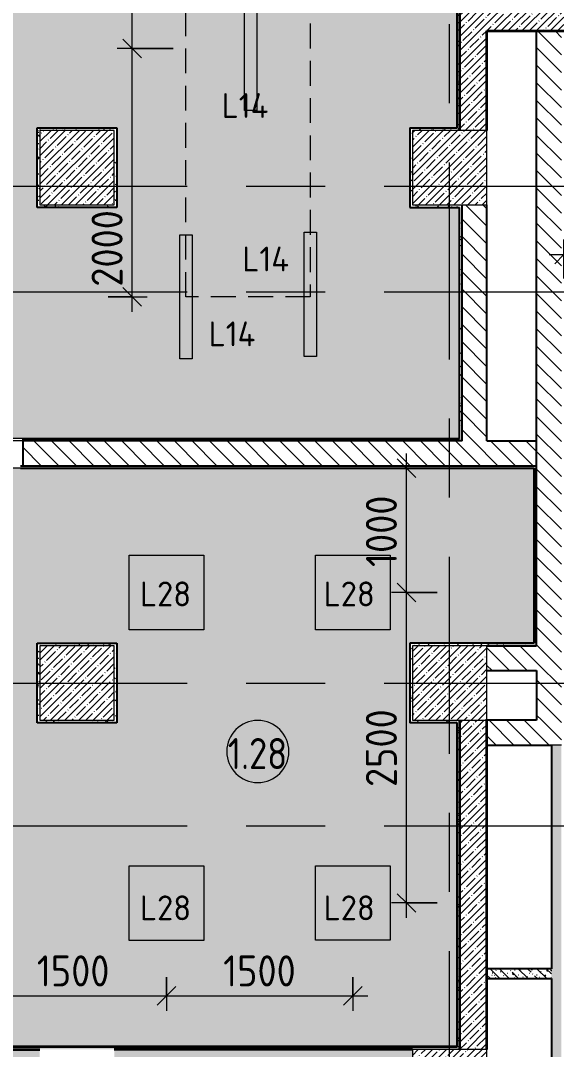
# Model space of a CAD drawing. Header units: millimetres. Extents: x -3377 to 186574, y -8553 to 29000.
# Drawn here: x 29855 to 34170, y 15200 to 23484 of the extents above; entities that cross this region are included whole.
import ezdxf

# ---------------------------------------------------------------- set-up
doc = ezdxf.new("R2010")
doc.units = ezdxf.units.MM
doc.linetypes.add('ADSK_Штрих_ш2 п1', pattern=[300, 200, -100])
doc.linetypes.add('Осевая', pattern=[3175, 635, -476.25, 1587.5, -476.25])
for name, color, linetype, lineweight in [('A-ANNO-DIMS', 7, 'Continuous', 9), ('A-ANNO-DIMS-100', 7, 'Continuous', 9), ('A-AREA-IDEN', 7, 'Continuous', 9), ('A-DETL-1', 7, 'ADSK_Штрих_ш2 п1', 9), ('A-WALL', 7, 'Continuous', 9), ('E-LITE-EQPM-IDEN', 7, 'Continuous', 9), ('I-WALL', 7, 'Continuous', 9), ('S-COLS', 7, 'Continuous', 9), ('Оси-2', 7, 'Осевая', 9)]:
    doc.layers.add(name, color=color, linetype=linetype, lineweight=lineweight)
for name, color, linetype, lineweight, true_color in [('A-ANNO-NOTE', 1, 'Continuous', 9, 0xff0000), ('A-CLNG-1', 7, 'Continuous', 9, 0xc0c0c0), ('A-WALL-1', 7, 'Continuous', 35, 0x3c3c3c), ('A-WALL-2', 7, 'Continuous', 25, 0x3c3c3c), ('A-WALL-FNSH-2', 7, 'Continuous', 13, 0x3c3c3c)]:
    doc.layers.add(name, color=color, linetype=linetype, lineweight=lineweight, true_color=true_color)
doc.layers.add('A-CLNG-PATT-1', color=7, linetype='Continuous', lineweight=9, transparency=1)
doc.styles.add('GOST Common', font='GOST_Common.ttf', dxfattribs={"width": 0.9, "height": 250})
doc.styles.add('GOST Common_1', font='GOST_Common.ttf', dxfattribs={"height": 200})
doc.styles.add('ISOCPEUR', font='isocpeur.ttf', dxfattribs={"width": 0.9, "height": 250})
doc.dimstyles.new('ISO-2_5_0_9К_БОЛЬШОЙ', dxfattribs={"dimscale": 304.8, "dimtxt": 248.995294, "dimasz": 0.492126, "dimexe": 0.393701, "dimexo": 0.984252, "dimgap": 0, "dimtad": 1, "dimdec": 0, "dimrnd": 10, "dimzin": 0, "dimdsep": 46, "dimtxsty": 'ISOCPEUR', "dimblk1": 'OBLIQUE', "dimblk2": 'OBLIQUE', "dimsah": 1, "dimcen": 0.09, "dimdle": 0.393701, "dimazin": 0, "dimtfac": 1, "dimtdec": 4, "dimtix": 1, "dimtmove": 0, "dimatfit": 3, "dimfxl": 1, "dimtvp": 1, "dimtolj": 1, "dimtzin": 0, "dimarcsym": 2})
doc.dimstyles.new('ISO-2_5_0_9К_БОЛЬШОЙ_1', dxfattribs={"dimscale": 304.8, "dimtxt": 248.995294, "dimasz": 0.492126, "dimexe": 0.393701, "dimexo": 0.984252, "dimgap": 0, "dimtad": 1, "dimdec": 0, "dimrnd": 10, "dimzin": 0, "dimdsep": 46, "dimtxsty": 'ISOCPEUR', "dimblk1": 'OBLIQUE', "dimblk2": 'OBLIQUE', "dimsah": 1, "dimcen": 0.09, "dimdle": 0.393701, "dimazin": 0, "dimtfac": 1, "dimtdec": 4, "dimtix": 1, "dimtmove": 2, "dimatfit": 3, "dimfxl": 1, "dimtvp": 1, "dimtolj": 1, "dimtzin": 0, "dimarcsym": 2})
pattern_1 = [(45, (0, 0), (-57.02463, 57.02463), []), (45, (57.025, 0), (-57.02463, 57.02463), [100.806, -20.161, 3.353, -16.808])]
pattern_2 = [(135, (0, 0), (-70.71068, -70.71068), [])]
pattern_3 = [(135, (0, 0), (-75.43415, -75.43415), [106.68, -17.78, 3.556, -17.78]), (135, (0, 75.39), (-75.43415, -75.43415), []), (50, (0, 0), (127.52922, -11.15758), [13.335, -146.685]), (355, (0, 0), (-24.66966, 133.74002), [10.668, -117.348]), (100.451, (10.63, -0.93), (102.85973, 122.58178), [11.333, -124.663]), (46.184, (0, 35.56), (189.75516, -29.43036), [20.002, -220.027]), (96.636, (15.81, 33.1), (166.1822, 173.1996), [17, -186.995]), (351.184, (0, 35.56), (166.1839, 173.1976), [16.002, -176.022]), (21, (17.78, 26.67), (106.13027, -71.58603), [13.335, -146.685]), (326, (17.78, 26.67), (43.26188, 128.93175), [10.668, -117.348]), (71.451, (26.62, 20.7), (149.39198, 57.34505), [11.333, -124.663]), (37.5, (0, 0), (2.16223, 59.18836), [3.353, -112.573, 3.353, -115.773, -117.793]), (37.5, (0, 0), (2.16223, 59.18836), [-235.052, 3.353, -114.44]), (7.5, (0, 0), (46.77386, 70.12615), [3.353, -64.567, 3.353, -109.906, -44.894]), (7.5, (0, 0), (46.77386, 70.12615), [-181.178, 3.353, -41.542]), (327.5, (-39.65, 0), (94.91367, -4.010093), [3.353, -41.097, 3.353, -135.331, -184.023]), (327.5, (-39.65, 0), (94.91367, -4.010093), [-183.134, 3.353, -180.67]), (317.5, (-57.43, 0), (103.69057, 17.79882), [3.353, -54.432, 3.353, -88.748, -130.683]), (317.5, (-57.43, 0), (103.69057, 17.79882), [-149.885, 3.353, -127.33])]
pattern_4 = [(0, (0, 0), (121.92, 30.48), [10.058, -81.382, 10.058, -81.382, -487.68]), (0, (0, 0), (121.92, 30.48), [-182.88, 10.058, -172.822, 10.058, -81.382, -213.36]), (0, (0, 0), (121.92, 30.48), [-457.2, 10.058, -50.902, 10.058, -142.342]), (120, (45.72, 15.24), (-87.356454, 90.345817), [10.058, -81.382, 10.058, -81.382, -487.68]), (120, (45.72, 15.24), (-87.356454, 90.345817), [-182.88, 10.058, -172.822, 10.058, -81.382, -213.36]), (120, (45.72, 15.24), (-87.356454, 90.345817), [-457.2, 10.058, -50.902, 10.058, -142.342]), (240, (60.96, 76.2), (-34.563546, -120.825817), [10.058, -81.382, 10.058, -81.382, -487.68]), (240, (60.96, 76.2), (-34.563546, -120.825817), [-182.88, 10.058, -172.822, 10.058, -81.382, -213.36]), (240, (60.96, 76.2), (-34.563546, -120.825817), [-457.2, 10.058, -50.902, 10.058, -142.342])]

# ---------------------------------------------------------------- blocks, each defined once
blk = doc.blocks.new('BSC_Колонна _Прямоугольная - 600х600-V17-План расстановки осветительного оборудования 1 этажа в осях 1-12')
at = {"layer": 'S-COLS'}
h = blk.add_hatch(dxfattribs=at)
h.set_pattern_fill('FP_29', color=256, style=0, pattern_type=2)
h.set_pattern_definition([(45, (-33310, -18150), (-57.02463, 57.02463), []), (45, (-33252.975, -18150), (-57.02463, 57.02463), [100.806, -20.161, 3.353, -16.808])])
h.paths.add_polyline_path([(300, -300), (300, 300), (-300, 300), (-300, -300), (80.5, -300)])
for p, q in [((300, 300), (-300, 300)), ((-300, 300), (-300, -300)), ((300, -300), (300, 300)), ((-300, -300), (300, -300))]:
    blk.add_line(p, q, dxfattribs=at)
blk = doc.blocks.new('BSC_Колонна _Прямоугольная - 600х600-V23-План расстановки осветительного оборудования 1 этажа в осях 1-12')
at = {"layer": 'S-COLS'}
h = blk.add_hatch(dxfattribs=at)
h.set_pattern_fill('FP_33', color=256, style=0, pattern_type=2)
h.set_pattern_definition([(45, (-33310, -14900), (-57.02463, 57.02463), []), (45, (-33252.975, -14900), (-57.02463, 57.02463), [100.806, -20.161, 3.353, -16.808])])
h.paths.add_polyline_path([(150.9, -300), (300, -300), (300, 300), (-300, 300), (-300, -300), (80.5, -300)])
for p, q in [((300, 300), (-300, 300)), ((-300, 300), (-300, -300)), ((300, -300), (300, 300)), ((-300, -300), (300, -300))]:
    blk.add_line(p, q, dxfattribs=at)
blk = doc.blocks.new('BSC_Колонна _Прямоугольная - 600х600-V29-План расстановки осветительного оборудования 1 этажа в осях 1-12')
at = {"layer": 'S-COLS'}
h = blk.add_hatch(dxfattribs=at)
h.set_pattern_fill('FP_42', color=256, style=0, pattern_type=2)
h.set_pattern_definition([(45, (-33310, -22300), (-57.02463, 57.02463), []), (45, (-33252.975, -22300), (-57.02463, 57.02463), [100.806, -20.161, 3.353, -16.808])])
h.paths.add_polyline_path([(-82.8, -300), (300, -300), (300, 300), (-300, 300), (-300, -300)])
for p, q in [((300, 300), (-300, 300)), ((-300, 300), (-300, -300)), ((300, -300), (300, 300)), ((-300, -300), (300, -300))]:
    blk.add_line(p, q, dxfattribs=at)
blk = doc.blocks.new('BSC_Колонна _Прямоугольная - 600х600-23728797-План расстановки осветительного оборудования 1 этажа в осях 1-12')
at = {"layer": 'S-COLS'}
h = blk.add_hatch(dxfattribs=at)
h.set_pattern_fill('FP_50', color=256, style=0, pattern_type=2)
h.set_pattern_definition([(45, (-30310, -18150), (-57.02463, 57.02463), []), (45, (-30252.975, -18150), (-57.02463, 57.02463), [100.806, -20.161, 3.353, -16.808])])
h.paths.add_polyline_path([(-300, -300), (300, -300), (300, 300), (-300, 300), (-300, -275.5)])
for p, q in [((300, 300), (-300, 300)), ((-300, 300), (-300, -300)), ((300, -300), (300, 300)), ((-300, -300), (300, -300))]:
    blk.add_line(p, q, dxfattribs=at)
blk = doc.blocks.new('BSC_Колонна _Прямоугольная - 600х600-V46-План расстановки осветительного оборудования 1 этажа в осях 1-12')
at = {"layer": 'S-COLS'}
h = blk.add_hatch(dxfattribs=at)
h.set_pattern_fill('FP_66', color=256, style=0, pattern_type=2)
h.set_pattern_definition([(45, (-30310, -22300), (-57.02463, 57.02463), []), (45, (-30252.975, -22300), (-57.02463, 57.02463), [100.806, -20.161, 3.353, -16.808])])
h.paths.add_polyline_path([(300, -300), (300, 300), (-300, 300), (-300, -300), (226.1, -300)])
for p, q in [((300, 300), (-300, 300)), ((-300, 300), (-300, -300)), ((300, -300), (300, 300)), ((-300, -300), (300, -300))]:
    blk.add_line(p, q, dxfattribs=at)
blk = doc.blocks.new('BSC_Колонна _Прямоугольная - 600х600-V81-План расстановки осветительного оборудования 1 этажа в осях 1-12')
at = {"layer": 'S-COLS'}
for p, q in [((300, 300), (-300, 300)), ((-300, 300), (-300, -300)), ((300, -300), (300, 300)), ((-300, -300), (300, -300))]:
    blk.add_line(p, q, dxfattribs=at)
blk = doc.blocks.new('Марка_Помещения - Номер-25198446-План расстановки осветительного оборудования 1 этажа в осях 1-12')
at = {"layer": 'A-AREA-IDEN'}
for start, end in [(360, 180), (180, 360)]:
    blk.add_arc((0, 0), 2.5, start, end, dxfattribs=at)
blk = doc.blocks.new('DIMBLOCK66-План расстановки осветительного оборудования 1 этажа в осях 1-12')
at = {"layer": 'A-ANNO-DIMS-100', "lineweight": 20}
for p, q in [((30753.5, 23259.5), (30678.5, 23334.5)), ((30753.5, 23259.5), (30828.5, 23184.5)), ((30753.5, 21259.5), (30678.5, 21334.5)), ((30753.5, 21259.5), (30828.5, 21184.5))]:
    blk.add_line(p, q, dxfattribs=at)
at = {"layer": 'A-ANNO-DIMS-100'}
for p, q in [((31083.1, 23259.5), (30633.5, 23259.5)), ((30753.5, 21139.5), (30753.5, 23259.5)), ((30753.5, 23259.5), (31083.1, 23259.5)), ((30561.1, 21259.5), (30873.5, 21259.5)), ((30753.5, 21259.5), (30561.1, 21259.5))]:
    blk.add_line(p, q, dxfattribs=at)
at = {"layer": 'A-ANNO-DIMS-100', "color": 0, "insert": (30426.9, 21341.4), "char_height": 250, "width": 758.478, "attachment_point": 1, "rotation": 90, "line_spacing_factor": 1.149209, "style": 'ISOCPEUR'}
blk.add_mtext('2000', dxfattribs=at)
blk = doc.blocks.new('_Oblique')
at = {"color": 0, "linetype": 'ByBlock', "lineweight": -2}
blk.add_line((-0.5, -0.5), (0.5, 0.5), dxfattribs=at)
blk = doc.blocks.new('DIMBLOCK67-План расстановки осветительного оборудования 1 этажа в осях 1-12')
at = {"layer": 'A-ANNO-DIMS-100', "lineweight": 20}
for p, q in [((30753.5, 25259.5), (30678.5, 25334.5)), ((30753.5, 25259.5), (30828.5, 25184.5)), ((30753.5, 23259.5), (30678.5, 23334.5)), ((30753.5, 23259.5), (30828.5, 23184.5))]:
    blk.add_line(p, q, dxfattribs=at)
at = {"layer": 'A-ANNO-DIMS-100'}
for p, q in [((30563.1, 25259.5), (30873.5, 25259.5)), ((30753.5, 25259.5), (30563.1, 25259.5)), ((30753.5, 23259.5), (30753.5, 25259.5)), ((31083.1, 23259.5), (30633.5, 23259.5)), ((30753.5, 23259.5), (31083.1, 23259.5))]:
    blk.add_line(p, q, dxfattribs=at)
at = {"layer": 'A-ANNO-DIMS-100', "color": 0, "insert": (30426.9, 23943.5), "char_height": 250, "width": 758.478, "attachment_point": 1, "rotation": 90, "line_spacing_factor": 1.149209, "style": 'ISOCPEUR'}
blk.add_mtext('2000', dxfattribs=at)
blk = doc.blocks.new('DIMBLOCK71-План расстановки осветительного оборудования 1 этажа в осях 1-12')
at = {"layer": 'A-ANNO-DIMS-100'}
for p, q in [((29531, 15780.5), (29531, 15510.6)), ((29531, 15630.6), (29531, 15780.5)), ((31031, 15780.5), (31031, 15510.6)), ((31031, 15630.6), (31031, 15780.5)), ((29531, 15630.6), (31031, 15630.6))]:
    blk.add_line(p, q, dxfattribs=at)
at = {"layer": 'A-ANNO-DIMS-100', "lineweight": 20}
for p, q in [((29531, 15630.6), (29606, 15705.6)), ((31031, 15630.6), (31106, 15705.6)), ((29531, 15630.6), (29456, 15555.6)), ((31031, 15630.6), (30956, 15555.6))]:
    blk.add_line(p, q, dxfattribs=at)
at = {"layer": 'A-ANNO-DIMS-100', "color": 0, "insert": (29986.5, 15957.2), "char_height": 250, "width": 706.764, "attachment_point": 1, "line_spacing_factor": 1.149209, "style": 'ISOCPEUR'}
blk.add_mtext('1500', dxfattribs=at)
blk = doc.blocks.new('DIMBLOCK72-План расстановки осветительного оборудования 1 этажа в осях 1-12')
at = {"layer": 'A-ANNO-DIMS-100'}
for p, q in [((31031, 15780.5), (31031, 15510.6)), ((31031, 15630.6), (31031, 15780.5)), ((32531, 15781.5), (32531, 15510.6)), ((32531, 15630.6), (32531, 15781.5)), ((31031, 15630.6), (32651, 15630.6))]:
    blk.add_line(p, q, dxfattribs=at)
at = {"layer": 'A-ANNO-DIMS-100', "lineweight": 20}
for p, q in [((31031, 15630.6), (31106, 15705.6)), ((32531, 15630.6), (32606, 15705.6)), ((31031, 15630.6), (30956, 15555.6)), ((32531, 15630.6), (32456, 15555.6))]:
    blk.add_line(p, q, dxfattribs=at)
at = {"layer": 'A-ANNO-DIMS-100', "color": 0, "insert": (31486.5, 15957.2), "char_height": 250, "width": 706.764, "attachment_point": 1, "line_spacing_factor": 1.149209, "style": 'ISOCPEUR'}
blk.add_mtext('1500', dxfattribs=at)
blk = doc.blocks.new('DIMBLOCK73-План расстановки осветительного оборудования 1 этажа в осях 1-12')
at = {"layer": 'A-ANNO-DIMS-100', "lineweight": 20}
for p, q in [((32962.2, 18879), (32887.2, 18954)), ((32962.2, 18879), (33037.2, 18804)), ((32962.2, 16379), (32887.2, 16454)), ((32962.2, 16379), (33037.2, 16304))]:
    blk.add_line(p, q, dxfattribs=at)
at = {"layer": 'A-ANNO-DIMS-100'}
for p, q in [((33209.3, 18879), (32842.2, 18879)), ((32962.2, 16259), (32962.2, 18879)), ((32962.2, 18879), (33209.3, 18879)), ((33209.3, 16379), (32842.2, 16379)), ((32962.2, 16379), (33209.3, 16379))]:
    blk.add_line(p, q, dxfattribs=at)
at = {"layer": 'A-ANNO-DIMS-100', "color": 0, "insert": (32635.6, 17313), "char_height": 250, "width": 758.478, "attachment_point": 1, "rotation": 90, "line_spacing_factor": 1.149209, "style": 'ISOCPEUR'}
blk.add_mtext('2500', dxfattribs=at)
blk = doc.blocks.new('DIMBLOCK74-План расстановки осветительного оборудования 1 этажа в осях 1-12')
at = {"layer": 'A-ANNO-DIMS-100'}
for p, q in [((32962.2, 18879), (32962.2, 19999)), ((33156.2, 19879), (32842.2, 19879)), ((32962.2, 19879), (33156.2, 19879)), ((33209.3, 18879), (32842.2, 18879)), ((32962.2, 18879), (33209.3, 18879))]:
    blk.add_line(p, q, dxfattribs=at)
at = {"layer": 'A-ANNO-DIMS-100', "lineweight": 20}
for p, q in [((32962.2, 19879), (32887.2, 19954)), ((32962.2, 19879), (33037.2, 19804)), ((32962.2, 18879), (32887.2, 18954)), ((32962.2, 18879), (33037.2, 18804))]:
    blk.add_line(p, q, dxfattribs=at)
at = {"layer": 'A-ANNO-DIMS-100', "color": 0, "insert": (32635.6, 19084.5), "char_height": 250, "width": 706.764, "attachment_point": 1, "rotation": 90, "line_spacing_factor": 1.149209, "style": 'ISOCPEUR'}
blk.add_mtext('1000', dxfattribs=at)
blk = doc.blocks.new('DIMBLOCK75-План расстановки осветительного оборудования 1 этажа в осях 1-12')
at = {"layer": 'A-ANNO-DIMS-100'}
for p, q in [((34231, 21406.1), (34231, 21720)), ((36240, 21504.4), (36240, 21720)), ((34111, 21600), (36360, 21600)), ((34231, 21600), (34231, 21406.1)), ((36240, 21600), (36240, 21504.4))]:
    blk.add_line(p, q, dxfattribs=at)
at = {"layer": 'A-ANNO-DIMS-100', "lineweight": 20}
for p, q in [((34231, 21600), (34306, 21675)), ((36240, 21600), (36315, 21675)), ((34231, 21600), (34156, 21525)), ((36240, 21600), (36165, 21525))]:
    blk.add_line(p, q, dxfattribs=at)
at = {"layer": 'A-ANNO-DIMS-100', "color": 0, "insert": (34941, 21926.6), "char_height": 250, "width": 706.764, "attachment_point": 1, "line_spacing_factor": 1.149209, "style": 'ISOCPEUR'}
blk.add_mtext('2010', dxfattribs=at)

msp = doc.modelspace()

# ---------------------------------------------------------------- hatches: boundary and pattern name
at = {"layer": 'A-CLNG-PATT-1'}
h = msp.add_hatch(color=256, dxfattribs=at)
h.paths.add_polyline_path([(28781, 20121), (33389, 20121), (33389, 21979), (32989, 21979), (32989, 22621), (33369, 22621), (33369, 25229), (32488.5, 25229), (32488.5, 26859), (30631, 26859), (30631, 26479), (29095, 26479), (29095, 26351), (29110, 26351), (29110, 26340), (28781, 26340), (28781, 21193)])
h.paths.add_polyline_path([(29990, 21979), (29990, 22620), (30631, 22620), (30631, 21979), (30536.1, 21979)])
h = msp.add_hatch(color=256, dxfattribs=at)
h.paths.add_polyline_path([(32446.2, 15229), (33369, 15229), (33369, 17829), (32989, 17829), (32990, 18470), (33990, 18470), (33989, 19880), (28789, 19880), (28789, 15361), (29095, 15361), (29095, 15229), (30631, 15229)])
h.paths.add_polyline_path([(29989, 17829), (29990, 18470), (30631, 18470), (30631, 17829), (30534.5, 17829)])
at = {"layer": 'I-WALL'}
h = msp.add_hatch(dxfattribs=at)
h.set_pattern_fill('FP_1', color=256, style=0, pattern_type=2)
h.set_pattern_definition(pattern_1)
h.paths.add_polyline_path([(33390, 22600), (33610, 22600), (33610, 26500), (33390, 26500), (33390, 23312.9)])
h = msp.add_hatch(dxfattribs=at)
h.set_pattern_fill('FP_85', color=256, style=0, pattern_type=2)
h.set_pattern_definition(pattern_4)
h.paths.add_polyline_path([(33390, 22620), (33390, 25250), (33370, 25250), (33370, 22620)])
h = msp.add_hatch(dxfattribs=at)
h.set_pattern_fill('FP_1', color=256, style=0, pattern_type=2)
h.set_pattern_definition(pattern_1)
h.paths.add_polyline_path([(33610, 23400), (38287.7, 23400), (38287.7, 23620), (33610, 23619.7)])
h = msp.add_hatch(dxfattribs=at)
h.set_pattern_fill('FP_15', color=256, style=0, pattern_type=2)
h.set_pattern_definition(pattern_2)
h.paths.add_polyline_path([(34130, 17850), (34210, 17850), (34210, 23400), (34010, 23400), (34010, 17850), (34037.4, 17850)])
h = msp.add_hatch(dxfattribs=at)
h.set_pattern_fill('FP_85', color=256, style=0, pattern_type=2)
h.set_pattern_definition(pattern_4)
h.paths.add_polyline_path([(29990, 22600), (30610, 22600), (30610, 22620), (29990, 22620)])
h = msp.add_hatch(dxfattribs=at)
h.set_pattern_fill('FP_85', color=256, style=0, pattern_type=2)
h.set_pattern_definition(pattern_4)
h.paths.add_polyline_path([(30610, 22000), (30630, 22000), (30630, 22620), (30610, 22620), (30610, 22600)])
h = msp.add_hatch(dxfattribs=at)
h.set_pattern_fill('FP_85', color=256, style=0, pattern_type=2)
h.set_pattern_definition(pattern_4)
h.paths.add_polyline_path([(33010, 22000), (33010, 22620), (32990, 22620), (32990, 22000)])
h = msp.add_hatch(dxfattribs=at)
h.set_pattern_fill('FP_85', color=256, style=0, pattern_type=2)
h.set_pattern_definition(pattern_4)
h.paths.add_polyline_path([(33227.2, 22600), (33390, 22600), (33390, 22620), (33010, 22620), (33010, 22600)])
h = msp.add_hatch(dxfattribs=at)
h.set_pattern_fill('FP_85', color=256, style=0, pattern_type=2)
h.set_pattern_definition(pattern_4)
h.paths.add_polyline_path([(30010, 21980), (30010, 22600), (29990, 22600), (29990.7, 21980)])
h = msp.add_hatch(dxfattribs=at)
h.set_pattern_fill('FP_85', color=256, style=0, pattern_type=2)
h.set_pattern_definition(pattern_4)
h.paths.add_polyline_path([(30010, 21980), (30630, 21980), (30630, 22000), (30010, 22000)])
h = msp.add_hatch(dxfattribs=at)
h.set_pattern_fill('FP_85', color=256, style=0, pattern_type=2)
h.set_pattern_definition(pattern_4)
h.paths.add_polyline_path([(33389, 21980), (33390, 21980), (33389, 22000), (32990, 22000), (32990, 21980), (33227.2, 21980)])
h = msp.add_hatch(dxfattribs=at)
h.set_pattern_fill('FP_85', color=256, style=0, pattern_type=2)
h.set_pattern_definition(pattern_4)
h.paths.add_polyline_path([(33410, 20120), (33410, 22000), (33390, 22000), (33390, 20120)])
h = msp.add_hatch(dxfattribs=at)
h.set_pattern_fill('FP_15', color=256, style=0, pattern_type=2)
h.set_pattern_definition(pattern_2)
h.paths.add_polyline_path([(33410, 20100), (33610, 20100), (33610, 22000), (33410, 22000), (33410, 20121)])
h = msp.add_hatch(dxfattribs=at)
h.set_pattern_fill('FP_85', color=256, style=0, pattern_type=2)
h.set_pattern_definition(pattern_4)
h.paths.add_polyline_path([(33389, 20100), (33410, 20100), (33410, 20120), (29876.7, 20120), (29876.7, 20100), (33227.2, 20100)])
h = msp.add_hatch(dxfattribs=at)
h.set_pattern_fill('FP_15', color=256, style=0, pattern_type=2)
h.set_pattern_definition(pattern_2)
h.paths.add_polyline_path([(33389, 19900), (34010, 19900), (34010, 20100), (29876.7, 20100), (29876.7, 19900), (33227.2, 19900)])
h = msp.add_hatch(dxfattribs=at)
h.set_pattern_fill('FP_85', color=256, style=0, pattern_type=2)
h.set_pattern_definition(pattern_4)
h.paths.add_polyline_path([(34010, 19880), (34010, 19900), (29855.5, 19900), (29855.5, 19880), (33990, 19880)])
h = msp.add_hatch(dxfattribs=at)
h.set_pattern_fill('FP_85', color=256, style=0, pattern_type=2)
h.set_pattern_definition(pattern_4)
h.paths.add_polyline_path([(34010, 18450), (34010, 19880), (33990, 19880), (33990, 18450)])
h = msp.add_hatch(dxfattribs=at)
h.set_pattern_fill('FP_85', color=256, style=0, pattern_type=2)
h.set_pattern_definition(pattern_4)
h.paths.add_polyline_path([(30006, 18450), (30610, 18450), (30610, 18470), (29990, 18470), (29990, 18450)])
h = msp.add_hatch(dxfattribs=at)
h.set_pattern_fill('FP_85', color=256, style=0, pattern_type=2)
h.set_pattern_definition(pattern_4)
h.paths.add_polyline_path([(30010, 17830), (30010, 18450), (29990, 18450), (29990, 17830)])
h = msp.add_hatch(dxfattribs=at)
h.set_pattern_fill('FP_85', color=256, style=0, pattern_type=2)
h.set_pattern_definition(pattern_4)
h.paths.add_polyline_path([(30630, 17850), (30630, 18470), (30610, 18470), (30610, 17850)])
h = msp.add_hatch(dxfattribs=at)
h.set_pattern_fill('FP_85', color=256, style=0, pattern_type=2)
h.set_pattern_definition(pattern_4)
h.paths.add_polyline_path([(32990, 18450), (33990, 18450), (33989, 18470), (32990, 18470)])
h = msp.add_hatch(dxfattribs=at)
h.set_pattern_fill('FP_85', color=256, style=0, pattern_type=2)
h.set_pattern_definition(pattern_4)
h.paths.add_polyline_path([(32990, 17830), (33010, 17830), (33010, 18450), (32990, 18449.6)])
h = msp.add_hatch(dxfattribs=at)
h.set_pattern_fill('FP_15', color=256, style=0, pattern_type=2)
h.set_pattern_definition(pattern_2)
h.paths.add_polyline_path([(33990, 18250), (34010, 18250), (34010, 18450), (33610, 18450), (33610.5, 18250)])
h = msp.add_hatch(dxfattribs=at)
h.set_pattern_fill('FP_85', color=256, style=0, pattern_type=2)
h.set_pattern_definition(pattern_4)
h.paths.add_polyline_path([(30630, 17830), (30630, 17850), (30010, 17850), (30010, 17830), (30610, 17830)])
h = msp.add_hatch(dxfattribs=at)
h.set_pattern_fill('FP_85', color=256, style=0, pattern_type=2)
h.set_pattern_definition(pattern_4)
h.paths.add_polyline_path([(33010.7, 17830), (33390.5, 17830), (33390.5, 17850), (33010, 17850), (33010, 17830)])
h = msp.add_hatch(dxfattribs=at)
h.set_pattern_fill('FP_85', color=256, style=0, pattern_type=2)
h.set_pattern_definition(pattern_4)
h.paths.add_polyline_path([(33390.5, 15220), (33390.5, 17830), (33370.5, 17829), (33370.5, 15220)])
h = msp.add_hatch(dxfattribs=at)
h.set_pattern_fill('FP_1', color=256, style=0, pattern_type=2)
h.set_pattern_definition(pattern_1)
h.paths.add_polyline_path([(33610, 15200), (33610.5, 15200), (33610, 17850), (33390.5, 17850), (33390.5, 15200)])
h = msp.add_hatch(dxfattribs=at)
h.set_pattern_fill('FP_15', color=256, style=0, pattern_type=2)
h.set_pattern_definition(pattern_2)
h.paths.add_polyline_path([(33990, 17650), (34210, 17650), (34210, 17850), (33610.5, 17850), (33610.5, 17650)])
h = msp.add_hatch(dxfattribs=at)
h.set_pattern_fill('FP_32', color=256, style=0, pattern_type=2)
h.set_pattern_definition(pattern_3)
h.paths.add_polyline_path([(34210, 13980), (34210, 17650), (34130, 17650), (34130, 13980)])
h = msp.add_hatch(dxfattribs=at)
h.set_pattern_fill('FP_32', color=256, style=0, pattern_type=2)
h.set_pattern_definition(pattern_3)
h.paths.add_polyline_path([(34130, 15770), (34130, 15850), (33610.5, 15850), (33610.5, 15770), (34126.4, 15770)])
h = msp.add_hatch(dxfattribs=at)
h.set_pattern_fill('FP_1', color=256, style=0, pattern_type=2)
h.set_pattern_definition(pattern_1)
h.paths.add_polyline_path([(22510, 14980), (25810, 14980), (25810, 15200), (22510, 15200)])
h.paths.add_polyline_path([(30790, 14980), (33010, 14980), (33010, 15200), (30610, 15200), (30610, 14980), (30631, 14980)])
h.paths.add_polyline_path([(26410, 14980), (30010, 14980), (30010, 15200), (26410, 15200), (26410, 15096.4)])
h = msp.add_hatch(dxfattribs=at)
h.set_pattern_fill('FP_85', color=256, style=0, pattern_type=2)
h.set_pattern_definition(pattern_4)
h.paths.add_polyline_path([(32481.4, 15200), (33390.5, 15200), (33390.5, 15220), (29095, 15220), (29095, 15200), (31010, 15200)])

# ---------------------------------------------------------------- linework, layer by layer
at = {"layer": 'A-ANNO-NOTE'}
for p, q in [((31658.5, 22759.5), (31658.5, 23759.5)), ((31758.5, 23759.5), (31758.5, 22759.5)), ((31758.5, 22759.5), (31658.5, 22759.5)), ((31136.5, 20759.5), (31136.5, 21759.5)), ((31136.5, 21759.5), (31236.5, 21759.5)), ((31236.5, 21759.5), (31236.5, 20759.5)), ((32138.5, 20779.5), (32138.5, 21779.5)), ((32138.5, 21779.5), (32238.5, 21779.5)), ((32238.5, 21779.5), (32238.5, 20779.5)), ((31236.5, 20759.5), (31136.5, 20759.5)), ((32238.5, 20779.5), (32138.5, 20779.5)), ((30731, 19179), (31331, 19179)), ((30731, 18579), (30731, 19179)), ((31331, 19179), (31331, 18579)), ((32231, 19179), (32831, 19179)), ((32231, 18579), (32231, 19179)), ((32831, 19179), (32831, 18579)), ((31331, 18579), (30731, 18579)), ((32831, 18579), (32231, 18579)), ((30731, 16678), (31331, 16678)), ((30731, 16078), (30731, 16678)), ((31331, 16678), (31331, 16078)), ((32231, 16679), (32831, 16679)), ((32231, 16079), (32231, 16679)), ((32831, 16679), (32831, 16079)), ((31331, 16078), (30731, 16078)), ((32831, 16079), (32231, 16079))]:
    msp.add_line(p, q, dxfattribs=at)
at = {"layer": 'A-CLNG-1'}
for p, q in [((33369, 15229), (33369, 17829)), ((29095, 15229), (33369, 15229))]:
    msp.add_line(p, q, dxfattribs=at)
at = {"layer": 'A-DETL-1'}
for p, q in [((31186.5, 21259.5), (31186.5, 25259.5)), ((32188.5, 25259.5), (32188.5, 21259.5)), ((32188.5, 21259.5), (31186.5, 21259.5))]:
    msp.add_line(p, q, dxfattribs=at)
at = {"layer": 'A-WALL'}
msp.add_line((34210, 17650), (34130, 17650), dxfattribs=at)
at = {"layer": 'A-WALL-1'}
for p, q in [((33390, 26500), (33390, 22600)), ((33610, 22600), (33610, 23400)), ((33610, 23400), (34515, 23400)), ((33390.5, 17850), (33390.5, 15200)), ((33610.5, 15200), (33610.5, 17850)), ((26410, 15200), (30010, 15200)), ((33010, 15200), (30610, 15200))]:
    msp.add_line(p, q, dxfattribs=at)
at = {"layer": 'A-WALL-2'}
for p, q in [((33370, 22620), (33370, 25230)), ((34010, 18450), (34010, 23400)), ((29990, 22620), (30630, 22620)), ((29990, 21980), (29990, 22620)), ((30630, 22620), (30630, 21980)), ((32990, 22620), (32990, 21980)), ((32990, 22620), (33370, 22620)), ((30630, 21980), (29990, 21980)), ((32990, 21980), (33390, 21980)), ((33390, 20120), (33390, 21980)), ((33410, 20100), (33410, 22000)), ((33610, 20100), (33610, 22000)), ((29876.7, 20120), (33390, 20120)), ((29876.7, 20100), (29876.7, 20120)), ((29876.7, 19900), (29876.7, 20100)), ((29876.7, 20100), (29876.7, 20100)), ((33410, 20100), (29876.7, 20100)), ((33610, 20100), (34010, 20100)), ((29855.5, 19900), (34010, 19900)), ((29855.5, 19880), (33990, 19880)), ((33990, 19880), (33990, 18470)), ((29990, 18470), (30630, 18470)), ((29990, 17830), (29990, 18470)), ((30630, 18470), (30630, 17830)), ((33990, 18470), (32990, 18470)), ((32990, 18470), (32990, 17830)), ((34010, 18450), (33610, 18450)), ((33610, 18450), (34010, 18450)), ((33610, 18250), (34010, 18250)), ((34010, 18250), (34010, 17850)), ((30630, 17830), (29990, 17830)), ((33370.5, 17830), (32990, 17830)), ((33370.5, 15220), (33370.5, 17830)), ((34010, 17850), (33610.5, 17850)), ((33610.5, 17850), (33610.5, 17850)), ((33610.5, 17650), (34130, 17650)), ((34130, 17650), (34130, 15850)), ((34130, 15850), (33610.5, 15850)), ((33610.5, 15770), (34130, 15770)), ((34130, 15770), (34130, 13980)), ((28760, 15220), (33370.5, 15220))]:
    msp.add_line(p, q, dxfattribs=at)
at = {"layer": 'A-WALL-FNSH-2'}
for p, q in [((33369, 25229), (33369, 22621)), ((29989, 22621), (30631, 22621)), ((29989, 21980), (29989, 22621)), ((30631, 22621), (30631, 21979)), ((32989, 22621), (32989, 21979)), ((33369, 22621), (32989, 22621)), ((29990, 21980), (29989, 21980)), ((30630, 21980), (30630, 21979)), ((30630, 21979), (30631, 21979)), ((32989, 21979), (33389, 21979)), ((33389, 20121), (33389, 21980)), ((29788.2, 20121), (33389, 20121)), ((29876.7, 20120), (29788.2, 20120)), ((29876.7, 19879), (29876.7, 19880)), ((33989, 19879), (29876.7, 19879)), ((33989, 18470), (33989, 19879)), ((29989, 18471), (30631, 18471)), ((29989, 17829), (29989, 18471)), ((30631, 18471), (30631, 17829)), ((33989, 18471), (32989, 18471)), ((32989, 18471), (32989, 17829)), ((30631, 17829), (29989, 17829)), ((32989, 17829), (33369.5, 17829)), ((33369.5, 17829), (33369.5, 15221)), ((33369.5, 15221), (28780, 15221))]:
    msp.add_line(p, q, dxfattribs=at)
at = {"layer": 'I-WALL'}
for p, q in [((29989, 21980), (29989, 21979)), ((30630, 21979), (29989, 21979)), ((29876.7, 20100), (28760, 20100)), ((29876.7, 19879), (28781, 19879))]:
    msp.add_line(p, q, dxfattribs=at)
at = {"layer": 'Оси-2'}
for p, q in [((33310, 593.7), (33310, 24898.1)), ((-77.3, 22150), (35997.1, 22150)), ((-77.3, 21300), (35997.1, 21300)), ((-77.3, 18150), (35997.1, 18150)), ((-77.3, 17000), (35997.1, 17000))]:
    msp.add_line(p, q, dxfattribs=at)

# ---------------------------------------------------------------- block references
at = {"layer": 'A-AREA-IDEN', "xscale": 99.99999999999993, "yscale": 99.99999999999993, "zscale": 99.99999999999993}
msp.add_blockref('Марка_Помещения - Номер-25198446-План расстановки осветительного оборудования 1 этажа в осях 1-12', (31765.7, 17598.7), dxfattribs=at)
at = {"layer": 'S-COLS'}
for name, p in [('BSC_Колонна _Прямоугольная - 600х600-V46-План расстановки осветительного оборудования 1 этажа в осях 1-12', (30310, 22300)), ('BSC_Колонна _Прямоугольная - 600х600-V81-План расстановки осветительного оборудования 1 этажа в осях 1-12', (30310, 22300)), ('BSC_Колонна _Прямоугольная - 600х600-V29-План расстановки осветительного оборудования 1 этажа в осях 1-12', (33310, 22300)), ('BSC_Колонна _Прямоугольная - 600х600-23728797-План расстановки осветительного оборудования 1 этажа в осях 1-12', (30310, 18150)), ('BSC_Колонна _Прямоугольная - 600х600-V81-План расстановки осветительного оборудования 1 этажа в осях 1-12', (30310, 18150)), ('BSC_Колонна _Прямоугольная - 600х600-V17-План расстановки осветительного оборудования 1 этажа в осях 1-12', (33310, 18150)), ('BSC_Колонна _Прямоугольная - 600х600-V23-План расстановки осветительного оборудования 1 этажа в осях 1-12', (33310, 14900))]:
    msp.add_blockref(name, p, dxfattribs=at)

# ---------------------------------------------------------------- texts
at = {"layer": 'A-AREA-IDEN', "insert": (31523.8, 17707.2), "char_height": 250, "width": 606.076, "attachment_point": 1, "style": 'GOST Common'}
msp.add_mtext('1.28', dxfattribs=at)
at = {"layer": 'E-LITE-EQPM-IDEN', "char_height": 200, "attachment_point": 1, "style": 'GOST Common_1'}
for s, insert, width in [('L14', (31474.9, 22899.7), 497.046), ('L14', (31641.3, 21664.1), 497.046), ('L14', (31370, 21061.4), 497.046), ('L28', (30817, 18967.4), 529.114), ('L28', (32295.9, 18967.4), 529.114), ('L28', (30817, 16440), 529.114), ('L28', (32295.9, 16440), 529.114)]:
    msp.add_mtext(s, dxfattribs=dict(at, insert=insert, width=width))

# ---------------------------------------------------------------- dimensions: what is measured, and where the dimension line sits
at = {"layer": 'A-ANNO-DIMS'}
for base, p1, p2, override, picture, middle in [((30753.5, 25259.5), (31383.1, 23259.5), (30863.1, 25259.5), {"dimpost": '<>', "dimfxl": 2066.494616}, 'DIMBLOCK67-План расстановки осветительного оборудования 1 этажа в осях 1-12', (30628.5, 24259.5)), ((32962.2, 19879), (32909.3, 18879), (32856.2, 19879), {"dimpost": '<>', "dimfxl": 1001.409835}, 'DIMBLOCK74-План расстановки осветительного оборудования 1 этажа в осях 1-12', (32837.2, 19379)), ((32962.2, 18879), (32909.3, 16379), (32909.3, 18879), {"dimpost": '<>', "dimfxl": 2499.999913}, 'DIMBLOCK73-План расстановки осветительного оборудования 1 этажа в осях 1-12', (32837.2, 17629))]:
    dim = msp.add_linear_dim(base=base, p1=p1, p2=p2, angle=90, dimstyle='ISO-2_5_0_9К_БОЛЬШОЙ', override=override, dxfattribs=at)
    dim.commit()
    dim.dimension.update_dxf_attribs({"geometry": picture, "text_midpoint": middle})
dim = msp.add_linear_dim(base=(30753.5, 23259.5), p1=(30861.1, 21259.5), p2=(31383.1, 23259.5), angle=90, dimstyle='ISO-2_5_0_9К_БОЛЬШОЙ_1', override={"dimpost": '<>', "dimfxl": 2066.998791}, dxfattribs=at)
dim.commit()
dim.dimension.update_dxf_attribs({"geometry": 'DIMBLOCK66-План расстановки осветительного оборудования 1 этажа в осях 1-12', "text_midpoint": (30593.6, 21720.7), "dimtype": 160, "text_rotation": 90})
for base, p1, p2, override, picture, middle in [((36240, 21600), (34231, 21706.1), (36240, 21204.4), {"dimpost": '<>', "dimfxl": 2070.694415}, 'DIMBLOCK75-План расстановки осветительного оборудования 1 этажа в осях 1-12', (35235.5, 21725)), ((31031, 15630.6), (29531, 16080.5), (31031, 16080.5), {"dimpost": '<>', "dimfxl": 1500}, 'DIMBLOCK71-План расстановки осветительного оборудования 1 этажа в осях 1-12', (30281, 15755.6)), ((32531, 15630.6), (31031, 16080.5), (32531, 16081.5), {"dimpost": '<>', "dimfxl": 1500.000333}, 'DIMBLOCK72-План расстановки осветительного оборудования 1 этажа в осях 1-12', (31781, 15755.6))]:
    dim = msp.add_linear_dim(base=base, p1=p1, p2=p2, dimstyle='ISO-2_5_0_9К_БОЛЬШОЙ', override=override, dxfattribs=at)
    dim.commit()
    dim.dimension.update_dxf_attribs({"geometry": picture, "text_midpoint": middle})

doc.saveas('drawing.dxf')
